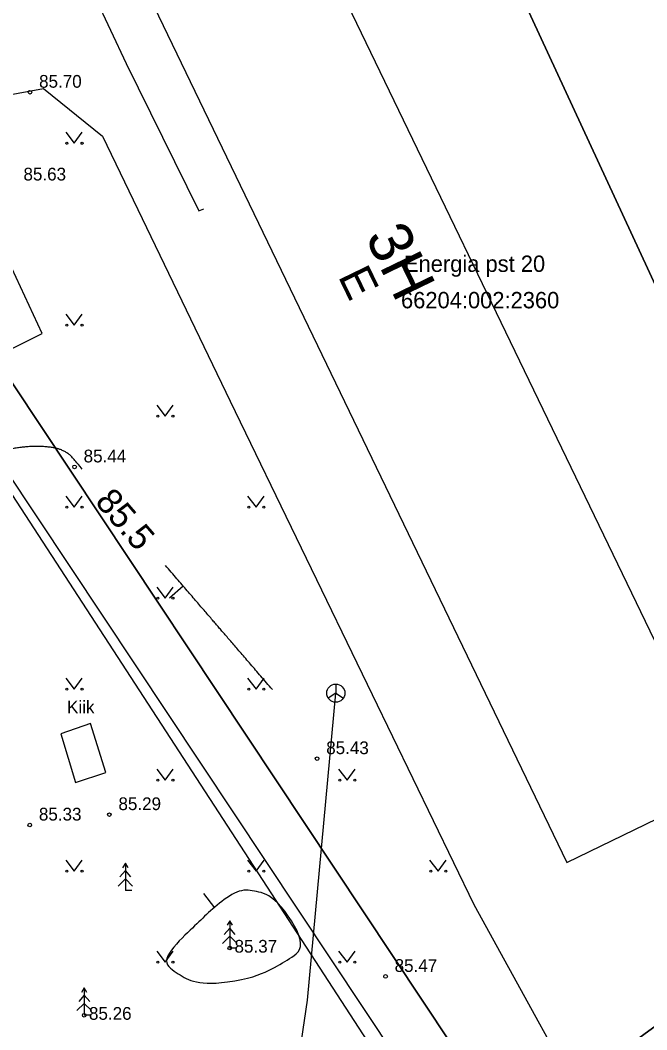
# Model space of a CAD drawing. Extents: x 626970 to 711203, y 6576457 to 6589739.
# Drawn here: x 630312.4 to 630346.8, y 6579210.5 to 6579266 of the extents above; entities that cross this region are included whole.
import ezdxf

# ---------------------------------------------------------------- set-up
doc = ezdxf.new("R2010")
doc.units = 0
for name, color, linetype in [('Default', 7, 'Continuous'), ('HALJASTUS', 7, 'Continuous'), ('HOONE', 7, 'Continuous'), ('HORISONTAAL-EH2000', 7, 'Continuous'), ('KORGUS-EH2000', 7, 'Continuous'), ('KTRASS', 7, 'Continuous'), ('PIIR', 7, 'Continuous'), ('PUU', 7, 'Continuous'), ('RAJATIS', 7, 'Continuous'), ('ROHUMAA', 7, 'Continuous'), ('SIKAEV', 7, 'Continuous'), ('SITRASS', 7, 'Continuous'), ('TEE', 7, 'Continuous'), ('VTRASS', 7, 'Continuous')]:
    doc.layers.add(name, color=color, linetype=linetype)

# ---------------------------------------------------------------- blocks, each defined once
blk = doc.blocks.new('RING02')
at = {"layer": 'KORGUS-EH2000'}
blk.add_circle((0, 0), 2000, dxfattribs=at)
blk = doc.blocks.new('KUUSK1')
at = {"layer": 'Default'}
for p, q in [((0, 3), (-0.3, 2.5)), ((0.3, 2.5), (0, 3)), ((0, 3), (0, 0)), ((0, 1.3), (-0.8, 0.5)), ((0, 2.2), (-0.6, 1.5)), ((0.6, 1.5), (0, 2.2)), ((0.8, 0.5), (0, 1.3)), ((0.72, 0), (0, 0))]:
    blk.add_line(p, q, dxfattribs=at)
blk = doc.blocks.new('RING02_6')
at = {"layer": 'KORGUS-EH2000'}
blk.add_circle((0, 0), 0.2, dxfattribs=at)
blk = doc.blocks.new('SIKAEV')
at = {"layer": 'SIKAEV'}
for p, q in [((0, 0), (-0.83, -0.55)), ((0, 1), (0, 0)), ((0, 0), (0.83, -0.55))]:
    blk.add_line(p, q, dxfattribs=at)
blk.add_circle((0, 0), 1, dxfattribs=at)
blk = doc.blocks.new('MURU')
at = {"layer": 'HALJASTUS'}
for p, q in [((-0.93, 1.21), (0, 0)), ((0, 0), (0.89, 1.21))]:
    blk.add_line(p, q, dxfattribs=at)
for centre in [(-0.8, 0), (0.86, 0)]:
    blk.add_circle(centre, 0.11, dxfattribs=at)

msp = doc.modelspace()

# ---------------------------------------------------------------- linework, layer by layer
at = {"layer": 'HOONE'}
msp.add_lwpolyline([(630342.405, 6579219.738), (630351.095, 6579223.953), (630322.417, 6579283.357), (630313.737, 6579279.196), (630342.405, 6579219.738)], dxfattribs=at)
at = {"layer": 'HORISONTAAL-EH2000'}
for p, q in [((630321.322, 6579234.92), (630320.565, 6579234.267)), ((630323.057, 6579217.245), (630322.445, 6579218.036))]:
    msp.add_line(p, q, dxfattribs=at)
for points, degree in [([(630315.771, 6579241.357), (630315.588, 6579241.57), (630315.405, 6579241.782), (630315.222, 6579241.994), (630315.16, 6579242.067), (630315.087, 6579242.129), (630315.011, 6579242.188), (630314.933, 6579242.249), (630314.849, 6579242.299), (630314.76, 6579242.341), (630314.672, 6579242.384), (630314.583, 6579242.422), (630314.49, 6579242.452), (630314.445, 6579242.467), (630314.4, 6579242.48), (630314.354, 6579242.491), (630314.31, 6579242.502), (630314.265, 6579242.512), (630314.22, 6579242.519), (630313.964, 6579242.561), (630313.706, 6579242.585), (630313.448, 6579242.594), (630313.318, 6579242.598), (630313.189, 6579242.598), (630313.059, 6579242.594), (630312.93, 6579242.59), (630312.802, 6579242.582), (630312.673, 6579242.572), (630312.404, 6579242.549), (630312.137, 6579242.511), (630311.871, 6579242.462), (630311.603, 6579242.412), (630311.34, 6579242.344), (630311.08, 6579242.262), (630310.536, 6579242.091), (630310.004, 6579241.901), (630309.484, 6579241.671), (630309.218, 6579241.552), (630308.957, 6579241.428), (630308.699, 6579241.294), (630308.441, 6579241.159), (630308.185, 6579241.02), (630307.93, 6579240.877), (630307.467, 6579240.615), (630307.013, 6579240.338), (630306.561, 6579240.055), (630306.131, 6579239.786), (630305.722, 6579239.49), (630305.323, 6579239.173), (630304.928, 6579238.86), (630304.562, 6579238.52), (630304.224, 6579238.148), (630304.051, 6579237.957), (630303.886, 6579237.761), (630303.731, 6579237.555), (630303.651, 6579237.45), (630303.573, 6579237.344), (630303.499, 6579237.235), (630303.422, 6579237.123), (630303.348, 6579237.011), (630303.277, 6579236.896), (630303.095, 6579236.606), (630302.923, 6579236.31), (630302.758, 6579236.01), (630302.593, 6579235.711), (630302.436, 6579235.409), (630302.29, 6579235.1), (630302.143, 6579234.791), (630302.002, 6579234.48), (630301.872, 6579234.163), (630301.806, 6579234.004), (630301.742, 6579233.845), (630301.681, 6579233.684), (630301.619, 6579233.522), (630301.559, 6579233.36), (630301.503, 6579233.197), (630301.396, 6579232.89), (630301.297, 6579232.581), (630301.205, 6579232.269), (630301.16, 6579232.113), (630301.118, 6579231.956), (630301.077, 6579231.799), (630301.036, 6579231.642), (630300.998, 6579231.483), (630300.961, 6579231.325), (630300.889, 6579231.01), (630300.828, 6579230.693), (630300.777, 6579230.374), (630300.726, 6579230.055), (630300.686, 6579229.736), (630300.657, 6579229.415), (630300.617, 6579228.963), (630300.579, 6579228.511), (630300.555, 6579228.059), (630300.524, 6579227.483), (630300.494, 6579226.909), (630300.47, 6579226.333), (630300.42, 6579225.099), (630300.38, 6579223.863), (630300.329, 6579222.629), (630300.311, 6579222.192), (630300.291, 6579221.755), (630300.268, 6579221.319), (630300.257, 6579221.1), (630300.242, 6579220.882), (630300.228, 6579220.664), (630300.214, 6579220.445), (630300.196, 6579220.227), (630300.177, 6579220.009), (630300.174, 6579219.973), (630300.168, 6579219.938), (630300.163, 6579219.903), (630300.157, 6579219.865), (630300.149, 6579219.828), (630300.139, 6579219.791), (630300.126, 6579219.737), (630300.104, 6579219.663), (630300.08, 6579219.639), (630300.072, 6579219.63), (630300.057, 6579219.668), (630300.05, 6579219.686), (630300.038, 6579219.718), (630300.029, 6579219.749), (630300.024, 6579219.782), (630300.001, 6579219.915), (630299.976, 6579220.047), (630299.96, 6579220.18), (630299.803, 6579221.461), (630299.644, 6579222.742), (630299.496, 6579224.024), (630299.341, 6579225.365), (630299.188, 6579226.706), (630299.032, 6579228.047), (630298.955, 6579228.706), (630298.879, 6579229.365), (630298.802, 6579230.024)], 3), ([(630326.22, 6579229.24), (630324.261, 6579231.512), (630322.302, 6579233.784), (630320.343, 6579236.056)], 2), ([(630323.753, 6579213.165), (630322.842, 6579213.049), (630321.758, 6579213.137), (630320.95, 6579213.679), (630320.007, 6579214.31), (630321.526, 6579215.851), (630322.394, 6579216.675), (630323.247, 6579217.485), (630324.465, 6579218.318), (630325.315, 6579218.142), (630326.389, 6579217.921), (630328.246, 6579215.133), (630327.137, 6579214.436), (630326.167, 6579213.826), (630324.909, 6579213.313), (630323.753, 6579213.165)], 3)]:
    msp.add_open_spline(points, degree=degree, dxfattribs=at)
at = {"layer": 'KTRASS'}
msp.add_lwpolyline([(630338.439, 6579200.903), (630311.507, 6579241.401), (630299.671, 6579260.54)], dxfattribs=at)
at = {"layer": 'PIIR'}
for points in [[(630368.73, 6579409.54), (630356.79, 6579444.5), (630429.75, 6579468.11), (630484.48, 6579227.56), (630399.41, 6579204.65), (630403.44, 6579196.91), (630358.2, 6579182.75), (630321.93, 6579167.47), (630307.31, 6579160.32), (630303.65, 6579168.45), (630302.26, 6579260.61), (630339.27, 6579204.92), (630361.37, 6579221.02), (630392.97, 6579244.01), (630418.24, 6579262.34), (630386.69, 6579328.54), (630400.47, 6579321.76), (630428.77, 6579335.2), (630391.92, 6579420.06)], [(630357.93, 6579314.3), (630392.97, 6579244.01), (630361.37, 6579221.02), (630325.55, 6579298.4)], [(630302.11, 6579286.34), (630325.55, 6579298.4), (630361.37, 6579221.02), (630339.27, 6579204.92), (630302.26, 6579260.61)]]:
    msp.add_lwpolyline(points, close=True, dxfattribs=at)
at = {"layer": 'RAJATIS'}
msp.add_lwpolyline([(630317.073, 6579224.672), (630316.226, 6579227.378), (630314.587, 6579226.8), (630315.393, 6579224.128), (630317.073, 6579224.672)], dxfattribs=at)
at = {"layer": 'SITRASS'}
msp.add_lwpolyline([(630321.93, 6579169.66), (630324.3, 6579184.62), (630324.72, 6579188.93), (630328.16, 6579212.17), (630329.707, 6579229.038)], dxfattribs=at)
at = {"layer": 'TEE'}
for points in [[(630316.711, 6579267.475), (630316.464, 6579267.322), (630318.183, 6579263.635), (630322.188, 6579255.541), (630322.457, 6579255.651)], [(630297.756, 6579236.136), (630297.758, 6579255.084), (630298.583, 6579259.888), (630300.452, 6579262.699), (630305.269, 6579265.463), (630307.163, 6579261.078), (630313.641, 6579262.279), (630316.885, 6579259.643), (630323.908, 6579245.084), (630331.715, 6579228.966), (630337.291, 6579217.427), (630344.707, 6579203.937), (630344.067, 6579199.523), (630339.068, 6579194.537), (630332.44, 6579190.992), (630317.764, 6579185.955)], [(630309.591, 6579246.818), (630313.56, 6579248.807), (630311.902, 6579252.389), (630307.953, 6579251.04), (630309.591, 6579246.818)]]:
    msp.add_lwpolyline(points, dxfattribs=at)
at = {"layer": 'VTRASS'}
msp.add_lwpolyline([(630337.218, 6579201.109), (630337.011, 6579201.349), (630311.179, 6579241.055), (630299.302, 6579260.221)], dxfattribs=at)

# ---------------------------------------------------------------- block references
at = {"layer": 'KORGUS-EH2000'}
for name, p, xscale, yscale in [('RING02_6', (630312.898, 6579262.064), 0.5, 0.5), ('RING02_6', (630315.347, 6579241.473), 0.5, 0.5), ('RING02_6', (630328.68, 6579225.439), 0.5, 0.5), ('RING02_6', (630317.26, 6579222.363), 0.5, 0.5), ('RING02_6', (630312.887, 6579221.791), 0.5, 0.5), ('RING02', (630323.88, 6579215.03), 5e-05, 4.9999999999999996e-05), ('RING02_6', (630332.441, 6579213.47), 0.5, 0.5), ('RING02', (630315.88, 6579211.34), 5e-05, 4.9999999999999996e-05)]:
    msp.add_blockref(name, p, dxfattribs=dict(at, xscale=xscale, yscale=yscale))
at = {"layer": 'PUU', "xscale": 0.5, "yscale": 0.5}
for p in [(630318.14, 6579218.19), (630323.88, 6579215.03), (630315.88, 6579211.34)]:
    msp.add_blockref('KUUSK1', p, dxfattribs=at)
at = {"layer": 'ROHUMAA', "xscale": 0.5, "yscale": 0.5}
for p in [(630315.328, 6579259.258), (630315.328, 6579249.258), (630320.328, 6579244.258), (630315.328, 6579239.258), (630325.328, 6579239.258), (630320.328, 6579234.258), (630315.328, 6579229.258), (630325.328, 6579229.258), (630320.328, 6579224.258), (630330.328, 6579224.258), (630315.328, 6579219.258), (630325.328, 6579219.258), (630335.328, 6579219.258), (630320.328, 6579214.258), (630330.328, 6579214.258)]:
    msp.add_blockref('MURU', p, dxfattribs=at)
at = {"layer": 'SIKAEV', "xscale": 0.5, "yscale": 0.5}
msp.add_blockref('SIKAEV', (630329.707, 6579229.038), dxfattribs=at)

# ---------------------------------------------------------------- texts
at = {"layer": 'HOONE'}
for s, height, p in [('3H', 2.4, (630331.302, 6579254.122)), ('E', 1.8, (630329.81, 6579251.949))]:
    msp.add_text(s, height=height, rotation=295.8671, dxfattribs=at).set_placement(p)
at = {"layer": 'HORISONTAAL-EH2000'}
msp.add_text('85.5', height=1.4, rotation=310.7708, dxfattribs=at).set_placement((630316.423, 6579239.529))
at = {"layer": 'KORGUS-EH2000'}
for s, p in [('85.70', (630313.398, 6579262.312)), ('85.63', (630312.539, 6579257.214)), ('85.44', (630315.847, 6579241.721)), ('85.43', (630329.18, 6579225.687)), ('85.29', (630317.76, 6579222.611)), ('85.33', (630313.387, 6579222.039)), (' 85.37', (630323.88, 6579214.777)), ('85.47', (630332.941, 6579213.718)), (' 85.26', (630315.88, 6579211.087))]:
    msp.add_text(s, height=0.7, dxfattribs=at).set_placement(p)
at = {"layer": 'PIIR'}
for s, p in [('Energia pst 20', (630333.454, 6579252.189)), ('66204:002:2360', (630333.292, 6579250.189))]:
    msp.add_text(s, height=0.9, dxfattribs=at).set_placement(p)
at = {"layer": 'RAJATIS'}
msp.add_text('Kiik', height=0.7, dxfattribs=at).set_placement((630314.936, 6579227.928))

doc.saveas('drawing.dxf')
